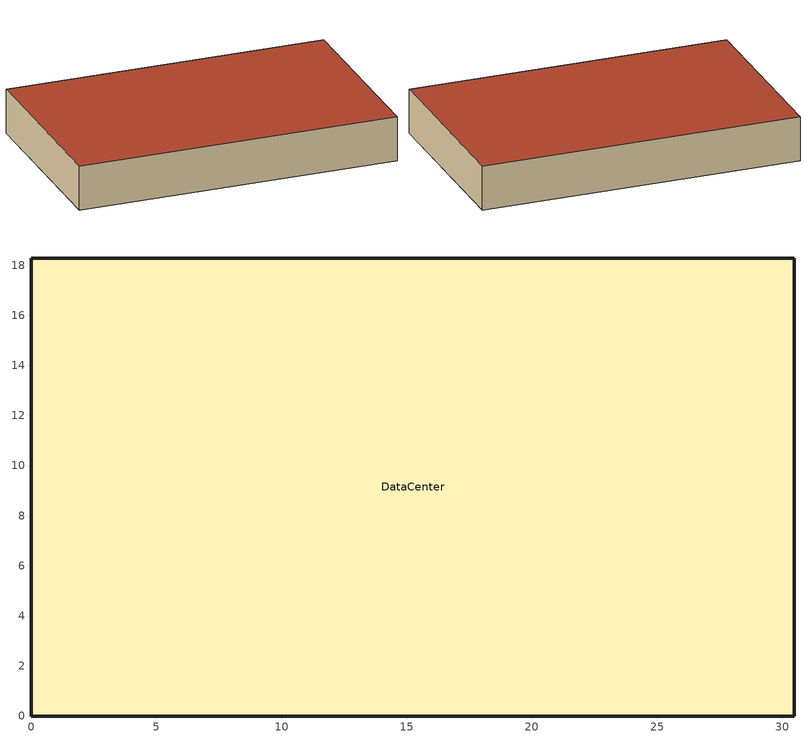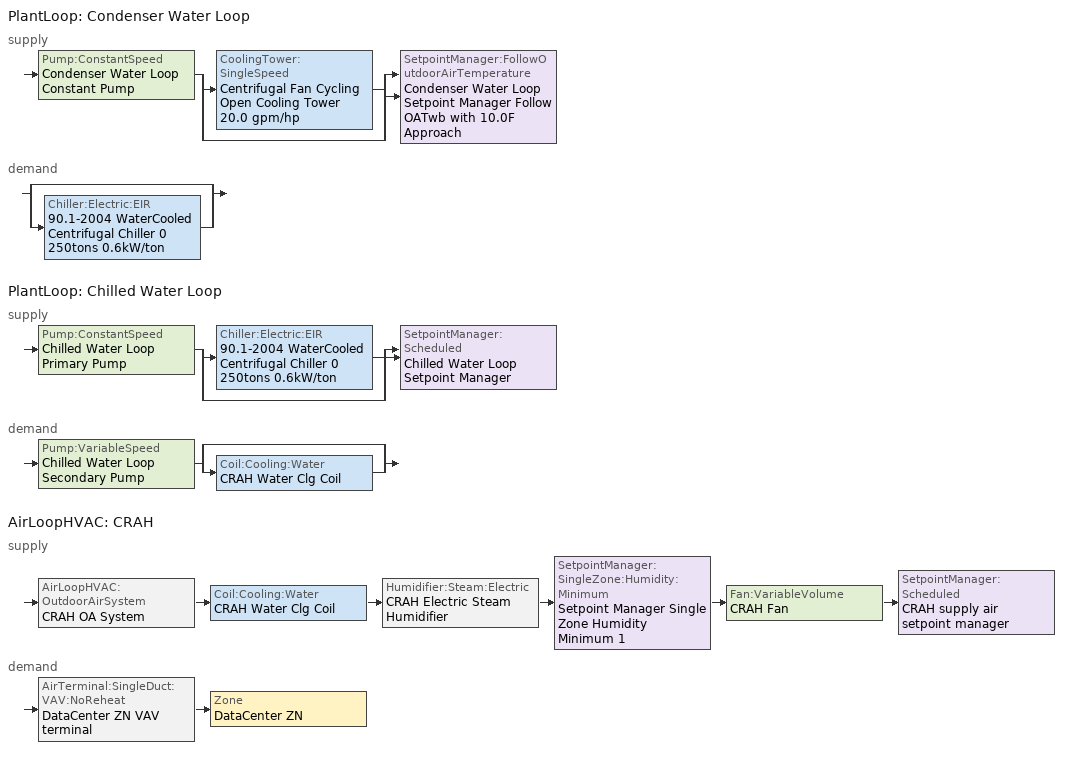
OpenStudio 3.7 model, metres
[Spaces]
DataCenter
 floor ground (Foundation F 126 Perim 9754 Area 55742): 0,0 0,18.29 30.48,18.29 30.48,0 z0
 wall outside: 0,18.29 0,0 30.48,0 30.48,18.29 0,18.29 z0:4.27
 roof outside: 30.48,0 30.48,18.29 0,18.29 0,0 z4.27
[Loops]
PlantLoop 'Condenser Water Loop'
 supply: Pump:ConstantSpeed 'Condenser Water Loop Constant Pump' > split
  | CoolingTower:SingleSpeed 'Centrifugal Fan Cycling Open Cooling Tower 20.0 gpm/hp'
  | bypass
  join > SetpointManager:FollowOutdoorAirTemperature 'Condenser Water Loop Setpoint Manager Follow OATwb with 10.0F Approach'
 demand: split
  | bypass
  | Chiller:Electric:EIR '90.1-2004 WaterCooled  Centrifugal Chiller 0 250tons 0.6kW/ton'
PlantLoop 'Chilled Water Loop'
 supply: Pump:ConstantSpeed 'Chilled Water Loop Primary Pump' > split
  | Chiller:Electric:EIR '90.1-2004 WaterCooled  Centrifugal Chiller 0 250tons 0.6kW/ton'
  | bypass
  join > SetpointManager:Scheduled 'Chilled Water Loop Setpoint Manager'
 demand: Pump:VariableSpeed 'Chilled Water Loop Secondary Pump' > split
  | bypass
  | Coil:Cooling:Water 'CRAH Water Clg Coil'
AirLoopHVAC 'CRAH'
 supply: AirLoopHVAC:OutdoorAirSystem 'CRAH OA System' > Coil:Cooling:Water 'CRAH Water Clg Coil' > Humidifier:Steam:Electric 'CRAH Electric Steam Humidifier' > SetpointManager:SingleZone:Humidity:Minimum 'Setpoint Manager Single Zone Humidity Minimum 1' > Fan:VariableVolume 'CRAH Fan' > SetpointManager:Scheduled 'CRAH supply air setpoint manager'
 demand: AirTerminal:SingleDuct:VAV:NoReheat 'DataCenter ZN VAV terminal' > Zone 'DataCenter ZN'
[Building]
-LargeDataCenterLowITE-ASHRAE 169-2013-5A created: 2026-01-27 12:25:31 -0500: Default Construction Set=90.1-2004 - LrgDCLowITE - ASHRAE 169-2013-5A; Standards Number of Stories=1; Standards Number of Above Ground Stories=1; Standards Building Type=LargeDataCenterLowITE
[Site]
Buffalo Niagara Intl AP_NY_USA: Latitude {deg}=42.93; Longitude {deg}=-78.73; Time Zone {hr}=-5; Elevation {m}=215; Terrain=City
[ClimateZones]
Climate Zone Institution Name 1=ASHRAE; Climate Zone Document Name 1=ANSI/ASHRAE Standard 169; Climate Zone Document Year 1=2006; Climate Zone Value 1=5A
[Site:WaterMainsTemperature]
Calculation Method=Correlation; Annual Average Outdoor Air Temperature {C}=8.96667; Maximum Difference In Monthly Average Outdoor Air Temperatures {deltaC}=26.2
[SizingPeriod:DesignDay] Barometric Pressure {Pa}=98769; Rain Indicator=No; Snow Indicator=No; Day of Month=21; Daylight Saving Time Indicator=No; Humidity Condition Type=Wetbulb; Dry-Bulb Temperature Range Modifier Type=DefaultMultipliers
Name | Maximum Dry-Bulb Temperature {C} | Daily Dry-Bulb Temperature Range {deltaC} | Wind Speed {m/s} | Wind Direction {deg} | Month | Day Type | Wetbulb or DewPoint at Maximum Dry-Bulb {C} | Solar Model Indicator | ASHRAE Clear Sky Optical Depth for Beam Irradiance | ASHRAE Clear Sky Optical Depth for Diffuse Irradiance | Sky Clearness
Buffalo.Niagara.Intl.AP_NY_USA Ann Clg .4% Condns DB=>MWB | 30.3 | 9.3 | 5.7 | 240 | 7 | SummerDesignDay | 21.8 | ASHRAETau | 0.462 | 2.001
Buffalo.Niagara.Intl.AP_NY_USA Ann Htg 99.6% Condns DB | -16.3 | 0 | 5.1 | 270 | 1 | WinterDesignDay | -16.3 | ASHRAEClearSky |  |  | 0
[Site:GroundTemperature:FCfactorMethod]
January Ground Temperature {C}=9.7; February Ground Temperature {C}=6; March Ground Temperature {C}=-2.2; April Ground Temperature {C}=-3.4; May Ground Temperature {C}=-4.2; June Ground Temperature {C}=2.7; July Ground Temperature {C}=7.5; August Ground Temperature {C}=13.7; September Ground Temperature {C}=18.6; October Ground Temperature {C}=22; November Ground Temperature {C}=20.7; December Ground Temperature {C}=16.5
[Material:NoMass] Thermal Absorptance=0.9; Solar Absorptance=0.7
Name | Roughness | Thermal Resistance {m2-K/W} | Visible Absorptance
CP02 CARPET PAD | VeryRough | 0.21648 | 0.8
Typical Insulation R-15.58 | Smooth | 2.74427 | 0.7
Typical Carpet Pad | Smooth | 0.21648 | 0.8
Typical Insulation R-9.73 | Smooth | 1.71283 | 0.7
Typical Insulation R-14.76 | Smooth | 2.59864 | 0.7
[Material]
Name | Roughness | Thickness {m} | Conductivity {W/m-K} | Density {kg/m3} | Specific Heat {J/kg-K} | Thermal Absorptance | Solar Absorptance | Visible Absorptance
100mm Normalweight concrete floor | MediumSmooth | 0.1016 | 2.31 | 2322 | 832
G01 13mm gypsum board | Smooth | 0.0127 | 0.16 | 800 | 1090 | 0.9 | 0.7 | 0.5
25mm Stucco | Smooth | 0.0254 | 0.72 | 1856 | 840 | 0.9 | 0.7 | 0.7
5/8 in. Gypsum Board | MediumSmooth | 0.0159 | 0.16 | 800 | 1090 | 0.9 | 0.7 | 0.7
Roof Membrane | VeryRough | 0.0095 | 0.16 | 1121.29 | 1460 | 0.9 | 0.7 | 0.7
Metal Roof Surface | Smooth | 0.0008 | 45.28 | 7824 | 500 | 0.9 | 0.7 | 0.7
6 in. Normalweight Concrete Floor | MediumRough | 0.1524 | 2.31 | 2322 | 832 | 0.9 | 0.7 | 0.7
[Construction:FfactorGroundFloor]
Foundation F 126 Perim 9754 Area 55742: F-Factor {W/m-K}=1.26344; Area {m2}=557.418; PerimeterExposed {m}=97.536
[DefaultConstructionSet]
90.1-2004 - LrgDCLowITE - ASHRAE 169-2013-5A: Default Exterior Surface Constructions=Default Surface Constructions 1; Default Interior Surface Constructions=Default Surface Constructions 2; Default Ground Contact Surface Constructions=Default Surface Constructions 3; Default Exterior SubSurface Constructions=Default Sub Surface Constructions 1; Default Interior SubSurface Constructions=Default Sub Surface Constructions 2
[DefaultSurfaceConstructions]
Name | Floor Construction | Wall Construction | Roof Ceiling Construction
Default Surface Constructions 1 | Typical Insulated Steel Framed Exterior Floor R-19.23 | Typical Insulated Steel Framed Exterior Wall R-11.9 | Typical IEAD Roof R-15.87
Default Surface Constructions 2 | Typical Interior Floor | Typical Interior Wall | Typical Interior Ceiling
Default Surface Constructions 3 | Typical Insulated Carpeted 6in Slab Floor
[Construction]
Typical Insulated Steel Framed Exterior Floor R-19.23: 25mm Stucco, 5/8 in. Gypsum Board, Typical Insulation R-15.58, 5/8 in. Gypsum Board, Typical Carpet Pad
Typical Insulated Steel Framed Exterior Wall R-11.9: 25mm Stucco, 5/8 in. Gypsum Board, Typical Insulation R-9.73, 5/8 in. Gypsum Board
Typical IEAD Roof R-15.87: Roof Membrane, Typical Insulation R-14.76, Metal Roof Surface
Typical Interior Floor: 100mm Normalweight concrete floor, CP02 CARPET PAD
Typical Interior Wall: G01 13mm gypsum board, G01 13mm gypsum board
Typical Interior Ceiling: CP02 CARPET PAD, 100mm Normalweight concrete floor
Typical Insulated Carpeted 6in Slab Floor: 6 in. Normalweight Concrete Floor, Typical Carpet Pad
[DefaultSubSurfaceConstructions]
Default Sub Surface Constructions 1; Default Sub Surface Constructions 2
[BuildingStory]
Story 1: Nominal Z Coordinate {m}=0; Nominal Floor to Floor Height {m}=4.2672
[Space]
DataCenter: Space Type=LargeDataCenterLowITE StandaloneDataCenter; Building Story=Story 1; Thermal Zone=DataCenter ZN
[SpaceType]
LargeDataCenterLowITE StandaloneDataCenter: Default Schedule Set=LargeDataCenterLowITE StandaloneDataCenter Schedule Set; Design Specification Outdoor Air Object=LargeDataCenterLowITE StandaloneDataCenter Ventilation; Standards Building Type=LargeDataCenterLowITE; Standards Space Type=StandaloneDataCenter
[Lights:Definition]
LargeDataCenterLowITE StandaloneDataCenter Lights Definition: Design Level Calculation Method=Watts/Area; Watts per Space Floor Area {W/m2}=10.7639; Fraction Radiant=0.7; Fraction Visible=0.2; Return Air Fraction=0
[Lights]
LargeDataCenterLowITE StandaloneDataCenter Lights: Lights Definition=LargeDataCenterLowITE StandaloneDataCenter Lights Definition; Space or SpaceType=LargeDataCenterLowITE StandaloneDataCenter; Fraction Replaceable=0
[DesignSpecification:OutdoorAir]
LargeDataCenterLowITE StandaloneDataCenter Ventilation: Outdoor Air Method=Sum; Outdoor Air Flow per Person {m3/s-person}=0.00235974; Outdoor Air Flow per Floor Area {m3/s-m2}=0.0003048
[DefaultScheduleSet]
LargeDataCenterLowITE StandaloneDataCenter Schedule Set: Lighting Schedule=DataCenter Lighting_SCH; Electric Equipment Schedule=DataCenter Equipment_SCH
[ThermostatSetpoint:DualSetpoint]
LargeDataCenterLowITE StandaloneDataCenter Thermostat 1: Heating Setpoint Temperature Schedule=DataCenter HTGSETP_SCH; Cooling Setpoint Temperature Schedule=DataCenter CLGSETP_SCH
[ThermalZone]
DataCenter ZN: Thermostat=LargeDataCenterLowITE StandaloneDataCenter Thermostat 1; Use Ideal Air Loads=No; Humidistat=Zone Control Humidistat 1
[Sizing:Zone]
DataCenter ZN: Zone Cooling Design Supply Air Temperature Input Method=SupplyAirTemperature; Zone Cooling Design Supply Air Temperature {C}=12.7778; Zone Cooling Design Supply Air Temperature Difference {deltaC}=11.11; Zone Heating Design Supply Air Temperature Input Method=SupplyAirTemperature; Zone Heating Design Supply Air Temperature {C}=12.7778; Zone Heating Design Supply Air Temperature Difference {deltaC}=11.11; Zone Cooling Design Supply Air Humidity Ratio {kg-H2O/kg-air}=0.0085; Zone Heating Design Supply Air Humidity Ratio {kg-H2O/kg-air}=0.008; Cooling Design Air Flow Method=DesignDay; Heating Design Air Flow Method=DesignDay; Account for Dedicated Outdoor Air System=No; Dedicated Outdoor Air System Control Strategy=NeutralSupplyAir; Dedicated Outdoor Air Low Setpoint Temperature for Design {C}=autosize; Dedicated Outdoor Air High Setpoint Temperature for Design {C}=autosize; Zone Load Sizing Method=Sensible Load Only No Latent Load; Zone Latent Cooling Design Supply Air Humidity Ratio Input Method=HumidityRatioDifference; Zone Cooling Design Supply Air Humidity Ratio Difference {kgWater/kgDryAir}=0.005; Zone Latent Heating Design Supply Air Humidity Ratio Input Method=HumidityRatioDifference; Zone Humidification Design Supply Air Humidity Ratio Difference {kgWater/kgDryAir}=0.005
[Zone equipment]
DataCenter ZN: DataCenter ZN VAV terminal
[PlantLoop] Glycol Concentration=0; Plant Loop Volume {m3}=Autocalculate; Load Distribution Scheme=Optimal
Name | Maximum Loop Temperature {C} | Minimum Loop Temperature {C} | Common Pipe Simulation
Condenser Water Loop | 80 | 5
Chilled Water Loop | 40 | 1 | CommonPipe
[Sizing:Plant]
Name | Loop Type | Design Loop Exit Temperature {C} | Loop Design Temperature Difference {deltaC} | Sizing Option | Zone Timesteps in Averaging Window | Coincident Sizing Factor Mode
Condenser Water Loop | Condenser | 29.4444 | 5.55556 | Coincident | 6 | GlobalCoolingSizingFactor
Chilled Water Loop | Cooling | 6.66667 | 5.61111 | NonCoincident | 1 | None
[SetpointManager:FollowOutdoorAirTemperature]
Condenser Water Loop Setpoint Manager Follow OATwb with 10.0F Approach: Control Variable=Temperature; Reference Temperature Type=OutdoorAirWetBulb; Offset Temperature Difference {deltaC}=5.55556; Maximum Setpoint Temperature {C}=29.3556; Minimum Setpoint Temperature {C}=21.1111; Setpoint Node or NodeList=Condenser Water Loop Supply Outlet Node
[Pump:ConstantSpeed] Rated Flow Rate {m3/s}=autosize; Rated Power Consumption {W}=autosize; Fraction of Motor Inefficiencies to Fluid Stream=0; Pump Control Type=Intermittent; Design Power Sizing Method=PowerPerFlowPerPressure; Design Electric Power per Unit Flow Rate {W/(m3/s)}=348701.1; Design Shaft Power per Unit Flow Rate per Unit Head {W-s/m3-Pa}=1.28205
Name | Rated Pump Head {Pa} | Motor Efficiency
Condenser Water Loop Constant Pump | 148557 | 0.91
Chilled Water Loop Primary Pump | 44836 | 0.875
[CoolingTower:SingleSpeed]
Centrifugal Fan Cycling Open Cooling Tower 20.0 gpm/hp: Design Water Flow Rate {m3/s}=autosize; Design Air Flow Rate {m3/s}=autosize; Fan Power at Design Air Flow Rate {W}=29591.9; U-Factor Times Area Value at Design Air Flow Rate {W/K}=autosize; Air Flow Rate in Free Convection Regime {m3/s}=autosize; U-Factor Times Area Value at Free Convection Air Flow Rate {W/K}=autosize; Performance Input Method=UFactorTimesAreaAndDesignWaterFlowRate; Free Convection Capacity {W}=0; Basin Heater Capacity {W/K}=0; Basin Heater Setpoint Temperature {C}=2; Evaporation Loss Mode=LossFactor; Evaporation Loss Factor {percent/K}=0.2; Drift Loss Percent {percent}=0.008; Blowdown Calculation Mode=ConcentrationRatio; Blowdown Concentration Ratio=3; Capacity Control=FanCycling; Number of Cells=2; Cell Control=MinimalCell; Cell Minimum  Water Flow Rate Fraction=0.33; Cell Maximum Water Flow Rate Fraction=2.5; Sizing Factor=1; Free Convection Air Flow Rate Sizing Factor=0.1; Free Convection U-Factor Times Area Value Sizing Factor=0.1; Heat Rejection Capacity and Nominal Capacity Sizing Ratio=1.25; Free Convection Nominal Capacity Sizing Factor=0.1; Design Inlet Air Dry-Bulb Temperature {C}=35; Design Inlet Air Wet-Bulb Temperature {C}=25.6; Design Approach Temperature {deltaC}=autosize; Design Range Temperature {deltaC}=autosize
[SetpointManager:Scheduled] Control Variable=Temperature
Name | Schedule | Setpoint Node or NodeList
Chilled Water Loop Setpoint Manager | Chilled Water Loop Temp - 44F | Chilled Water Loop Supply Outlet Node
CRAH supply air setpoint manager | AHU Supply Temp Sch | CRAH Supply Outlet Node
[Pump:VariableSpeed]
Chilled Water Loop Secondary Pump: Rated Pump Head {Pa}=134508; Motor Efficiency=0.895; Fraction of Motor Inefficiencies to Fluid Stream=0; Coefficient 1 of the Part Load Performance Curve=0; Coefficient 2 of the Part Load Performance Curve=3.2485; Coefficient 3 of the Part Load Performance Curve=-4.7443; Coefficient 4 of the Part Load Performance Curve=2.5294; Pump Control Type=Intermittent; Skin Loss Radiative Fraction=0.5; Design Power Sizing Method=PowerPerFlowPerPressure; Design Electric Power per Unit Flow Rate {W/(m3/s)}=348701.1; Design Shaft Power per Unit Flow Rate per Unit Head {W-s/m3-Pa}=1.28205; Design Minimum Flow Rate Fraction=0
[Chiller:Electric:EIR]
90.1-2004 WaterCooled  Centrifugal Chiller 0 250tons 0.6kW/ton: Reference Capacity {W}=Autosize; Reference COP {W/W}=5.54732; Reference Leaving Chilled Water Temperature {C}=6.66667; Reference Entering Condenser Fluid Temperature {C}=35; Reference Chilled Water Flow Rate {m3/s}=Autosize; Cooling Capacity Function of Temperature Curve=WaterCooled_Centrifugal_Chiller_LT150_2004_CAPFT; Electric Input to Cooling Output Ratio Function of Temperature Curve=WaterCooled_Centrifugal_Chiller_LT150_2004_EIRFT; Electric Input to Cooling Output Ratio Function of Part Load Ratio Curve=ChlrWtrCentPathAAllEIRRatio_fQRatio; Minimum Part Load Ratio=0.15; Maximum Part Load Ratio=1; Optimum Part Load Ratio=1; Minimum Unloading Ratio=0.25; Condenser Type=WaterCooled; Leaving Chilled Water Lower Temperature Limit {C}=2.22222; Chiller Flow Mode=ConstantFlow; Design Heat Recovery Water Flow Rate {m3/s}=Autosize; Sizing Factor=1; Basin Heater Capacity {W/K}=0; Basin Heater Setpoint Temperature {C}=10; Condenser Heat Recovery Relative Capacity Fraction=1
[AirLoopHVAC]
CRAH: Availability Schedule=Always On Discrete; Design Supply Air Flow Rate {m3/s}=autosize; Design Return Air Flow Fraction of Supply Air Flow=1
[Sizing:System]
CRAH: Type of Load to Size On=Sensible; Design Outdoor Air Flow Rate {m3/s}=Autosize; Central Heating Maximum System Air Flow Ratio=0.3; Preheat Design Temperature {C}=18; Preheat Design Humidity Ratio {kg-H2O/kg-Air}=0.008; Precool Design Temperature {C}=27; Precool Design Humidity Ratio {kg-H2O/kg-Air}=0.008; Central Cooling Design Supply Air Temperature {C}=12.7778; Central Heating Design Supply Air Temperature {C}=12.7778; Sizing Option=Coincident; 100% Outdoor Air in Cooling=No; 100% Outdoor Air in Heating=No; Central Cooling Design Supply Air Humidity Ratio {kg-H2O/kg-Air}=0.0085; Central Heating Design Supply Air Humidity Ratio {kg-H2O/kg-Air}=0.008; Cooling Design Air Flow Method=DesignDay; Heating Design Air Flow Method=DesignDay; System Outdoor Air Method=ZoneSum; Zone Maximum Outdoor Air Fraction=1; Cooling Supply Air Flow Rate Per Floor Area {m3/s-m2}=0.00996765; Cooling Fraction of Autosized Cooling Supply Air Flow Rate=1; Cooling Supply Air Flow Rate Per Unit Cooling Capacity {m3/s-W}=3.94755e-05; Heating Supply Air Flow Rate Per Floor Area {m3/s-m2}=0.00996765; Heating Fraction of Autosized Heating Supply Air Flow Rate=1; Heating Fraction of Autosized Cooling Supply Air Flow Rate=1; Heating Supply Air Flow Rate Per Unit Heating Capacity {m3/s-W}=3.15882e-05; Cooling Design Capacity Method=CoolingDesignCapacity; Cooling Design Capacity {W}=autosize; Cooling Design Capacity Per Floor Area {W/m2}=234.7; Fraction of Autosized Cooling Design Capacity=1; Heating Design Capacity Method=HeatingDesignCapacity; Heating Design Capacity {W}=autosize; Heating Design Capacity Per Floor Area {W/m2}=157; Fraction of Autosized Heating Design Capacity=1; Central Cooling Capacity Control Method=OnOff; Occupant Diversity=autosize
[Fan:VariableVolume]
CRAH Fan: Availability Schedule=DataCenter HVACOperationSchd; Fan Total Efficiency=0.6175; Pressure Rise {Pa}=1389.92; Maximum Flow Rate {m3/s}=Autosize; Fan Power Minimum Flow Rate Input Method=Fraction; Fan Power Minimum Flow Fraction=0.1; Fan Power Minimum Air Flow Rate {m3/s}=0; Motor Efficiency=0.95; Motor In Airstream Fraction=1; Fan Power Coefficient 1=0.027828; Fan Power Coefficient 2=0.026583; Fan Power Coefficient 3=-0.087069; Fan Power Coefficient 4=1.03092; Fan Power Coefficient 5=0
[Humidifier:Steam:Electric]
CRAH Electric Steam Humidifier: Rated Capacity {m3/s}=autosize; Rated Power {W}=autosize
[Coil:Cooling:Water]
CRAH Water Clg Coil: Availability Schedule=DataCenter HVACOperationSchd; Design Inlet Water Temperature {C}=Autosize; Heat Exchanger Configuration=CrossFlow
[Controller:WaterCoil]
CRAH Water Clg Coil Controller: Water Coil=CRAH Water Clg Coil; Action=Reverse; Minimum Actuated Flow {m3/s}=0
[Controller:OutdoorAir]
CRAH OA Controller: Minimum Outdoor Air Flow Rate {m3/s}=autosize; Maximum Outdoor Air Flow Rate {m3/s}=Autosize; Economizer Control Type=NoEconomizer; Economizer Control Action Type=ModulateFlow; Economizer Maximum Limit Dry-Bulb Temperature {C}=12.7778; Economizer Maximum Limit Enthalpy {J/kg}=64000; Economizer Minimum Limit Dry-Bulb Temperature {C}=-100; Lockout Type=LockoutWithHeating; Minimum Limit Type=FixedMinimum; Minimum Outdoor Air Schedule=Always On Discrete; Controller Mechanical Ventilation=CRAH Vent Controller; High Humidity Control=No; Heat Recovery Bypass Control Type=BypassWhenWithinEconomizerLimits; Economizer Operation Staging=InterlockedWithMechanicalCooling
[Controller:MechanicalVentilation]
CRAH Vent Controller: Availability Schedule=Always On Discrete; System Outdoor Air Method=ZoneSum
[AirLoopHVAC:OutdoorAirSystem]
CRAH OA System: Controller=CRAH OA Controller
[AirTerminal:SingleDuct:VAV:NoReheat]
DataCenter ZN VAV terminal: Availability Schedule=Always On Discrete; Maximum Air Flow Rate {m3/s}=autosize; Zone Minimum Air Flow Input Method=Constant; Constant Minimum Air Flow Fraction=0.1; Control For Outdoor Air=No
[SetpointManager:SingleZone:Humidity:Minimum]
Setpoint Manager Single Zone Humidity Minimum 1: Control Variable=MinimumHumidityRatio; Setpoint Node or NodeList=CRAH Electric Steam Humidifier Outlet Air Node; Control Zone=DataCenter ZN
[ZoneControl:Humidistat]
Zone Control Humidistat 1: Humidifying Relative Humidity Setpoint Schedule=DataCenter Humidity Setpoint Schedule
[ElectricEquipment:ITE:AirCooled:Definition]
IT equipment def: Air Flow Calculation Method=FlowControlWithApproachTemperatures; Design Power Input Calculation Method=Watts/Area; Watts per Unit {W}=0; Watts per Zone Floor Area {W/m2}=1076.39; CPU Power Input Function of Loading and Air Temperature Curve=Curve Biquadratic 3; Design Fan Power Input Fraction=0.285714; Design Fan Air Flow Rate per Power Input {m3/s-W}=0.0001; Air Flow Function of Loading and Air Temperature Curve=Curve Biquadratic 4; Fan Power Input Function of Flow Curve=Curve Quadratic 2; Design Entering Air Temperature {C}=22.5; Supply Temperature Difference {deltaC}=9.67; Supply Temperature Difference Schedule=LargeDataCenterLowITE SupplyApproachTemp_SCH; Return Temperature Difference {deltaC}=-7.36; Return Temperature Difference Schedule=LargeDataCenterLowITE ReturnApproachTemp_SCH
[ElectricEquipment:ITE:AirCooled]
LargeDataCenterLowITE StandaloneDataCenter IT equipment: Electric Equipment ITE AirCooled Definition=IT equipment def; Space or SpaceType=LargeDataCenterLowITE StandaloneDataCenter; Design Power Input Schedule=DataCenter Equipment_SCH; CPU Loading Schedule=Always On Discrete
[Schedule:Constant]
Always On Discrete: Value=1
[Schedule:Ruleset]
Name | Default Day Schedule | Summer Design Day Schedule | Winter Design Day Schedule
DataCenter Lighting_SCH | DataCenter Lighting_SCH Default
DataCenter Equipment_SCH | DataCenter Equipment_SCH Default | DataCenter Equipment_SCH Summer Design Day | DataCenter Equipment_SCH Winter Design Day
DataCenter HTGSETP_SCH | DataCenter HTGSETP_SCH Default | DataCenter HTGSETP_SCH Summer Design Day | DataCenter HTGSETP_SCH Winter Design Day
DataCenter CLGSETP_SCH | DataCenter CLGSETP_SCH Default | DataCenter CLGSETP_SCH Summer Design Day | DataCenter CLGSETP_SCH Winter Design Day
Chilled Water Loop Temp - 44F | Chilled Water Loop Temp - 44F Default
DataCenter HVACOperationSchd | DataCenter HVACOperationSchd Default | DataCenter HVACOperationSchd Summer Design Day | DataCenter HVACOperationSchd Winter Design Day
AHU Supply Temp Sch | AHU Supply Temp Sch Default
DataCenter Humidity Setpoint Schedule | DataCenter Humidity Setpoint Schedule Default | DataCenter Humidity Setpoint Schedule Summer Design Day | DataCenter Humidity Setpoint Schedule Winter Design Day
LargeDataCenterLowITE SupplyApproachTemp_SCH | LargeDataCenterLowITE SupplyApproachTemp_SCH Default | LargeDataCenterLowITE SupplyApproachTemp_SCH Summer Design Day | LargeDataCenterLowITE SupplyApproachTemp_SCH Winter Design Day
LargeDataCenterLowITE ReturnApproachTemp_SCH | LargeDataCenterLowITE ReturnApproachTemp_SCH Default | LargeDataCenterLowITE ReturnApproachTemp_SCH Summer Design Day | LargeDataCenterLowITE ReturnApproachTemp_SCH Winter Design Day
[Schedule:Day]
DataCenter Lighting_SCH Default; DataCenter Equipment_SCH Default; DataCenter Equipment_SCH Winter Design Day; DataCenter Equipment_SCH Summer Design Day; DataCenter Equipment_SCH Wknd|Wkdy Day 3; DataCenter Equipment_SCH Wknd|Wkdy Day 7; DataCenter Equipment_SCH Wknd|Wkdy Day 11; DataCenter HVACOperationSchd Default; DataCenter HVACOperationSchd Winter Design Day; DataCenter HVACOperationSchd Summer Design Day: 24, 0, 1
DataCenter Equipment_SCH Wknd|Wkdy Day; DataCenter Equipment_SCH Wknd|Wkdy Day 4; DataCenter Equipment_SCH Wknd|Wkdy Day 8: 24, 0, 0.25
DataCenter Equipment_SCH Wknd|Wkdy Day 1; DataCenter Equipment_SCH Wknd|Wkdy Day 5; DataCenter Equipment_SCH Wknd|Wkdy Day 9: 24, 0, 0.5
DataCenter Equipment_SCH Wknd|Wkdy Day 2; DataCenter Equipment_SCH Wknd|Wkdy Day 6; DataCenter Equipment_SCH Wknd|Wkdy Day 10: 24, 0, 0.75
DataCenter HTGSETP_SCH Default; DataCenter HTGSETP_SCH Winter Design Day; DataCenter HTGSETP_SCH Summer Design Day: 24, 0, 15
DataCenter CLGSETP_SCH Default; DataCenter CLGSETP_SCH Winter Design Day; DataCenter CLGSETP_SCH Summer Design Day: 24, 0, 35
Chilled Water Loop Temp - 44F Default: 24, 0, 6.66667
AHU Supply Temp Sch Default: 24, 0, 12.7778
DataCenter Humidity Setpoint Schedule Default; DataCenter Humidity Setpoint Schedule Winter Design Day; DataCenter Humidity Setpoint Schedule Summer Design Day: 24, 0, 8
LargeDataCenterLowITE SupplyApproachTemp_SCH Default; LargeDataCenterLowITE SupplyApproachTemp_SCH Winter Design Day; LargeDataCenterLowITE SupplyApproachTemp_SCH Summer Design Day; LargeDataCenterLowITE SupplyApproachTemp_SCH Wknd|Wkdy Day 3; LargeDataCenterLowITE SupplyApproachTemp_SCH Wknd|Wkdy Day 7; LargeDataCenterLowITE SupplyApproachTemp_SCH Wknd|Wkdy Day 11: 24, 0, 9.67
LargeDataCenterLowITE SupplyApproachTemp_SCH Wknd|Wkdy Day; LargeDataCenterLowITE SupplyApproachTemp_SCH Wknd|Wkdy Day 4; LargeDataCenterLowITE SupplyApproachTemp_SCH Wknd|Wkdy Day 8: 24, 0, 10.89
LargeDataCenterLowITE SupplyApproachTemp_SCH Wknd|Wkdy Day 1; LargeDataCenterLowITE SupplyApproachTemp_SCH Wknd|Wkdy Day 5; LargeDataCenterLowITE SupplyApproachTemp_SCH Wknd|Wkdy Day 9: 24, 0, 10.48
LargeDataCenterLowITE SupplyApproachTemp_SCH Wknd|Wkdy Day 2; LargeDataCenterLowITE SupplyApproachTemp_SCH Wknd|Wkdy Day 6; LargeDataCenterLowITE SupplyApproachTemp_SCH Wknd|Wkdy Day 10: 24, 0, 10.08
LargeDataCenterLowITE ReturnApproachTemp_SCH Default; LargeDataCenterLowITE ReturnApproachTemp_SCH Winter Design Day; LargeDataCenterLowITE ReturnApproachTemp_SCH Summer Design Day; LargeDataCenterLowITE ReturnApproachTemp_SCH Wknd|Wkdy Day 3; LargeDataCenterLowITE ReturnApproachTemp_SCH Wknd|Wkdy Day 7; LargeDataCenterLowITE ReturnApproachTemp_SCH Wknd|Wkdy Day 11: 24, 0, -7.36
LargeDataCenterLowITE ReturnApproachTemp_SCH Wknd|Wkdy Day; LargeDataCenterLowITE ReturnApproachTemp_SCH Wknd|Wkdy Day 4; LargeDataCenterLowITE ReturnApproachTemp_SCH Wknd|Wkdy Day 8: 24, 0, -7.03
LargeDataCenterLowITE ReturnApproachTemp_SCH Wknd|Wkdy Day 1; LargeDataCenterLowITE ReturnApproachTemp_SCH Wknd|Wkdy Day 5; LargeDataCenterLowITE ReturnApproachTemp_SCH Wknd|Wkdy Day 9: 24, 0, -7.14
LargeDataCenterLowITE ReturnApproachTemp_SCH Wknd|Wkdy Day 2; LargeDataCenterLowITE ReturnApproachTemp_SCH Wknd|Wkdy Day 6; LargeDataCenterLowITE ReturnApproachTemp_SCH Wknd|Wkdy Day 10: 24, 0, -7.25
[Schedule:Rule] Apply Sunday=Yes; Apply Monday=Yes; Apply Tuesday=Yes; Apply Wednesday=Yes; Apply Thursday=Yes; Apply Friday=Yes; Apply Saturday=Yes; Date Specification Type=DateRange; Start Day=1
Name | Schedule Ruleset | Rule Order | Day Schedule | Start Month | End Month | End Day
Schedule Rule 1 | DataCenter Equipment_SCH | 11 | DataCenter Equipment_SCH Wknd|Wkdy Day | 1 | 1 | 31
Schedule Rule 2 | DataCenter Equipment_SCH | 10 | DataCenter Equipment_SCH Wknd|Wkdy Day 1 | 2 | 2 | 28
Schedule Rule 3 | DataCenter Equipment_SCH | 9 | DataCenter Equipment_SCH Wknd|Wkdy Day 2 | 3 | 3 | 31
Schedule Rule 4 | DataCenter Equipment_SCH | 8 | DataCenter Equipment_SCH Wknd|Wkdy Day 3 | 4 | 4 | 30
Schedule Rule 5 | DataCenter Equipment_SCH | 7 | DataCenter Equipment_SCH Wknd|Wkdy Day 4 | 5 | 5 | 31
Schedule Rule 6 | DataCenter Equipment_SCH | 6 | DataCenter Equipment_SCH Wknd|Wkdy Day 5 | 6 | 6 | 30
Schedule Rule 7 | DataCenter Equipment_SCH | 5 | DataCenter Equipment_SCH Wknd|Wkdy Day 6 | 7 | 7 | 31
Schedule Rule 8 | DataCenter Equipment_SCH | 4 | DataCenter Equipment_SCH Wknd|Wkdy Day 7 | 8 | 8 | 31
Schedule Rule 9 | DataCenter Equipment_SCH | 3 | DataCenter Equipment_SCH Wknd|Wkdy Day 8 | 9 | 9 | 30
Schedule Rule 10 | DataCenter Equipment_SCH | 2 | DataCenter Equipment_SCH Wknd|Wkdy Day 9 | 10 | 10 | 31
Schedule Rule 11 | DataCenter Equipment_SCH | 1 | DataCenter Equipment_SCH Wknd|Wkdy Day 10 | 11 | 11 | 30
Schedule Rule 12 | DataCenter Equipment_SCH | 0 | DataCenter Equipment_SCH Wknd|Wkdy Day 11 | 12 | 12 | 31
Schedule Rule 13 | LargeDataCenterLowITE SupplyApproachTemp_SCH | 11 | LargeDataCenterLowITE SupplyApproachTemp_SCH Wknd|Wkdy Day | 1 | 1 | 31
Schedule Rule 14 | LargeDataCenterLowITE SupplyApproachTemp_SCH | 10 | LargeDataCenterLowITE SupplyApproachTemp_SCH Wknd|Wkdy Day 1 | 2 | 2 | 28
Schedule Rule 15 | LargeDataCenterLowITE SupplyApproachTemp_SCH | 9 | LargeDataCenterLowITE SupplyApproachTemp_SCH Wknd|Wkdy Day 2 | 3 | 3 | 31
Schedule Rule 16 | LargeDataCenterLowITE SupplyApproachTemp_SCH | 8 | LargeDataCenterLowITE SupplyApproachTemp_SCH Wknd|Wkdy Day 3 | 4 | 4 | 30
Schedule Rule 17 | LargeDataCenterLowITE SupplyApproachTemp_SCH | 7 | LargeDataCenterLowITE SupplyApproachTemp_SCH Wknd|Wkdy Day 4 | 5 | 5 | 31
Schedule Rule 18 | LargeDataCenterLowITE SupplyApproachTemp_SCH | 6 | LargeDataCenterLowITE SupplyApproachTemp_SCH Wknd|Wkdy Day 5 | 6 | 6 | 30
Schedule Rule 19 | LargeDataCenterLowITE SupplyApproachTemp_SCH | 5 | LargeDataCenterLowITE SupplyApproachTemp_SCH Wknd|Wkdy Day 6 | 7 | 7 | 31
Schedule Rule 20 | LargeDataCenterLowITE SupplyApproachTemp_SCH | 4 | LargeDataCenterLowITE SupplyApproachTemp_SCH Wknd|Wkdy Day 7 | 8 | 8 | 31
Schedule Rule 21 | LargeDataCenterLowITE SupplyApproachTemp_SCH | 3 | LargeDataCenterLowITE SupplyApproachTemp_SCH Wknd|Wkdy Day 8 | 9 | 9 | 30
Schedule Rule 22 | LargeDataCenterLowITE SupplyApproachTemp_SCH | 2 | LargeDataCenterLowITE SupplyApproachTemp_SCH Wknd|Wkdy Day 9 | 10 | 10 | 31
Schedule Rule 23 | LargeDataCenterLowITE SupplyApproachTemp_SCH | 1 | LargeDataCenterLowITE SupplyApproachTemp_SCH Wknd|Wkdy Day 10 | 11 | 11 | 30
Schedule Rule 24 | LargeDataCenterLowITE SupplyApproachTemp_SCH | 0 | LargeDataCenterLowITE SupplyApproachTemp_SCH Wknd|Wkdy Day 11 | 12 | 12 | 31
Schedule Rule 25 | LargeDataCenterLowITE ReturnApproachTemp_SCH | 11 | LargeDataCenterLowITE ReturnApproachTemp_SCH Wknd|Wkdy Day | 1 | 1 | 31
Schedule Rule 26 | LargeDataCenterLowITE ReturnApproachTemp_SCH | 10 | LargeDataCenterLowITE ReturnApproachTemp_SCH Wknd|Wkdy Day 1 | 2 | 2 | 28
Schedule Rule 27 | LargeDataCenterLowITE ReturnApproachTemp_SCH | 9 | LargeDataCenterLowITE ReturnApproachTemp_SCH Wknd|Wkdy Day 2 | 3 | 3 | 31
Schedule Rule 28 | LargeDataCenterLowITE ReturnApproachTemp_SCH | 8 | LargeDataCenterLowITE ReturnApproachTemp_SCH Wknd|Wkdy Day 3 | 4 | 4 | 30
Schedule Rule 29 | LargeDataCenterLowITE ReturnApproachTemp_SCH | 7 | LargeDataCenterLowITE ReturnApproachTemp_SCH Wknd|Wkdy Day 4 | 5 | 5 | 31
Schedule Rule 30 | LargeDataCenterLowITE ReturnApproachTemp_SCH | 6 | LargeDataCenterLowITE ReturnApproachTemp_SCH Wknd|Wkdy Day 5 | 6 | 6 | 30
Schedule Rule 31 | LargeDataCenterLowITE ReturnApproachTemp_SCH | 5 | LargeDataCenterLowITE ReturnApproachTemp_SCH Wknd|Wkdy Day 6 | 7 | 7 | 31
Schedule Rule 32 | LargeDataCenterLowITE ReturnApproachTemp_SCH | 4 | LargeDataCenterLowITE ReturnApproachTemp_SCH Wknd|Wkdy Day 7 | 8 | 8 | 31
Schedule Rule 33 | LargeDataCenterLowITE ReturnApproachTemp_SCH | 3 | LargeDataCenterLowITE ReturnApproachTemp_SCH Wknd|Wkdy Day 8 | 9 | 9 | 30
Schedule Rule 34 | LargeDataCenterLowITE ReturnApproachTemp_SCH | 2 | LargeDataCenterLowITE ReturnApproachTemp_SCH Wknd|Wkdy Day 9 | 10 | 10 | 31
Schedule Rule 35 | LargeDataCenterLowITE ReturnApproachTemp_SCH | 1 | LargeDataCenterLowITE ReturnApproachTemp_SCH Wknd|Wkdy Day 10 | 11 | 11 | 30
Schedule Rule 36 | LargeDataCenterLowITE ReturnApproachTemp_SCH | 0 | LargeDataCenterLowITE ReturnApproachTemp_SCH Wknd|Wkdy Day 11 | 12 | 12 | 31
[Curve:Biquadratic]
Name | Coefficient1 Constant | Coefficient2 x | Coefficient3 x**2 | Coefficient4 y | Coefficient5 y**2 | Coefficient6 x*y | Minimum Value of x | Maximum Value of x | Minimum Value of y | Maximum Value of y
Curve Biquadratic 3 | -0.035289 | 1 | 0 | 0.0015684 | 0 | 0 | 0 | 1.5 | -10 | 99
Curve Biquadratic 4 | -1.025 | 0.9 | 0 | 0.05 | 0 | 0 | 0 | 1.5 | -10 | 99
WaterCooled_Centrifugal_Chiller_LT150_2004_CAPFT | 0.744645 | 0.0114858 | 1.48e-05 | 0.022401 | -0.000688 | 0.0009839 | 5 | 10 | 17.78 | 46.11
WaterCooled_Centrifugal_Chiller_LT150_2004_EIRFT | 0.772877 | 0.022101 | -7.99e-05 | -0.0070045 | 0.0004763 | -0.0010612 | 5 | 10 | 17.78 | 46.11
[Curve:Quadratic]
Name | Coefficient1 Constant | Coefficient2 x | Coefficient3 x**2 | Minimum Value of x | Maximum Value of x | Minimum Curve Output
Curve Quadratic 2 | 0 | 1 | 0 | 0 | 99
ChlrWtrCentPathAAllEIRRatio_fQRatio | 0.222149 | 0.503156 | 0.256905 | 0.1 | 1 | 0.28
